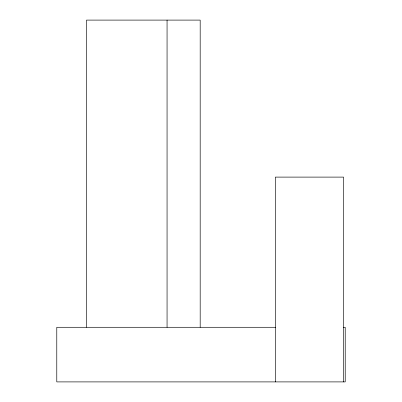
<?xml version="1.0" encoding="UTF-8"?>
<svg xmlns="http://www.w3.org/2000/svg" width="402" height="402" viewBox="0 0 402 402"><rect width="100%" height="100%" fill="white"/><g stroke="black" fill="none" stroke-linecap="round" stroke-linejoin="round"><path stroke-width="0.6" d="M275.661 327.288L56.777 327.288L56.777 381.9L345.223 381.9L345.223 327.288L343.343 327.288M343.584 381.9L343.584 177.106L275.32 177.106L275.32 381.9M200.186 327.288L200.186 20.1L86.48 20.1L86.48 327.288M167.061 20.1L167.061 327.288"/></g></svg>
